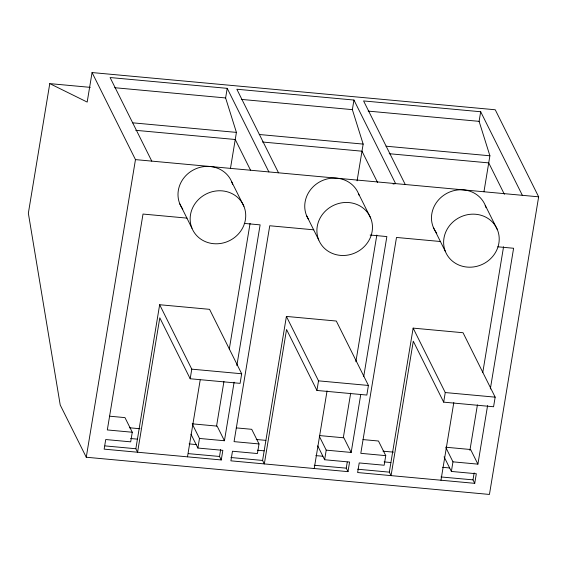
<?xml version="1.0" encoding="UTF-8"?>
<svg xmlns="http://www.w3.org/2000/svg" width="567" height="567" viewBox="0 0 567 567"><rect width="100%" height="100%" fill="white"/><g stroke="black" fill="none" stroke-linecap="round" stroke-linejoin="round"><path stroke-width="0.85" d="M49.776 83.618L28.35 213.235L60.222 405.001L86.262 457.236L489.441 494.445L538.65 196.82L495.246 109.764L92.067 72.555L87.183 102.074L49.776 83.618L90.273 87.361M86.262 457.236L135.47 159.611L92.067 72.555M109.495 416.185L124.981 417.617L132.274 432.238L130.686 441.842L105.731 439.538L104.144 449.142L221.258 459.95L222.845 450.347L197.89 448.043L190.966 434.159M135.846 448.745L159.653 304.727L209.563 309.334L241.677 373.759L240.089 383.356L190.186 378.756L159.802 317.811L137.583 452.225L135.846 448.745L105.051 445.903M230.486 168.286L236.418 132.394L225.616 97.949L227.204 88.346L110.097 77.537L151.765 161.113M190.186 378.756L191.774 369.152L159.653 304.727M187.486 456.832L200.186 380.025M197.89 448.043L199.478 438.447L192.567 424.591M216.566 426.065L223.937 381.506M229.281 349.173L250.082 223.348M221.258 459.95L219.521 456.463L220.676 449.482M199.478 438.447L224.433 440.743L234.114 382.186M236.857 365.58L260.118 224.865L244.271 223.405M236.233 427.887L251.72 429.311L259.013 443.94L257.425 453.536L232.477 451.24L230.889 460.836L347.996 471.645L349.584 462.041L324.629 459.745L317.711 445.86M262.585 460.439L286.399 316.429L336.302 321.035L368.422 385.454L366.835 395.057L316.932 390.45L286.548 329.512L264.321 463.926L262.585 460.439L230.911 457.519M357.082 180.852L363.156 144.089L352.362 109.644L353.95 100.047L236.836 89.239L278.503 172.807M316.932 390.45L318.519 380.847L286.399 316.429M314.224 468.526L327.067 390.847M324.629 459.745L326.216 450.141L319.313 436.285M343.311 437.759L350.675 393.2M355.878 361.746L376.828 235.05M347.996 471.645L346.26 468.165L347.266 462.055M326.216 450.141L351.171 452.445L360.704 394.76M363.745 376.403L386.864 236.567L370.131 235.022M362.972 439.581L378.465 441.013L385.751 455.634L384.164 465.238L359.216 462.934L357.628 472.538L474.735 483.339L476.323 473.743L451.375 471.439L444.081 456.811M389.323 472.141L413.137 328.123L463.041 332.73L495.161 397.155L493.573 406.752L443.67 402.145L413.286 341.206L391.06 475.621L389.323 472.141L357.649 469.214M483.963 191.681L489.902 155.783L479.101 121.345L480.688 111.742L363.582 100.933L405.249 184.509M443.67 402.145L445.258 392.548L413.137 328.123M440.97 480.228L453.813 402.549M451.375 471.439L452.962 461.836L446.052 447.98M469.908 450.333L477.421 404.895M482.765 372.569L503.567 246.744M474.735 483.339L472.998 479.859L474.154 472.878M452.962 461.836L477.91 464.139L487.592 405.582M490.335 388.976L513.603 248.261L497.755 246.801M393.073 183.999L395.617 183.616L353.95 100.047M188.379 453.643L219.521 456.463M314.253 465.266L346.26 468.165M440.991 476.96L472.998 479.859M114.676 87.708L225.616 97.949M241.414 99.402L352.362 109.644M368.153 111.104L479.101 121.345M132.515 122.805L236.418 132.394M259.261 134.499L363.156 144.089M385.999 146.194L489.902 155.783M135.747 130.318L235.241 139.496L250.501 170.107M262.486 142.012L361.987 151.198L377.636 182.588M389.224 153.714L488.726 162.892L504.375 194.29M135.47 159.611L538.65 196.82M187.039 218.125L143.012 214.057L107.319 429.942L132.274 432.238M313.778 229.819L269.75 225.758L234.065 441.636L259.013 443.94M440.516 241.514L396.496 237.453L360.803 453.331L385.751 455.634M191.774 369.152L241.677 373.759M318.519 380.847L368.422 385.454M445.258 392.548L495.161 397.155M192.185 423.818L217.14 426.122L224.433 440.743M319.788 435.598L343.878 437.816L351.171 452.445M445.669 447.214L470.617 449.518L477.91 464.139M129.503 427.78L139.978 428.744M256.241 439.475L265.845 440.361M382.987 451.176L393.455 452.14M130.644 438.518L137.434 439.142M189.102 443.911L196.154 444.563M257.39 450.212L264.172 450.843M315.84 455.606L322.892 456.258M384.128 461.914L390.911 462.537M442.579 467.307L449.638 467.959M480.688 111.742L522.356 195.317M485.224 205.289L497.379 229.67A28.201 26.089 -26.5 0 1 467.059 267.078A28.201 26.089 -26.5 0 1 449.837 225.276A28.201 26.089 -26.5 0 1 497.379 229.67M433.316 227.303L445.471 251.684M358.486 193.595L370.634 217.969A28.201 26.089 -26.5 0 1 340.32 255.377A28.201 26.089 -26.5 0 1 323.098 213.582A28.201 26.089 -26.5 0 1 370.634 217.969M306.577 215.609L318.732 239.983M227.204 88.346L268.878 171.921M231.74 181.894L243.895 206.275A28.201 26.089 -26.5 0 1 213.575 243.682A28.201 26.089 -26.5 0 1 196.352 201.887A28.201 26.089 -26.5 0 1 243.895 206.275M179.838 203.914L191.986 228.288M308.547 219.394A28.201 26.089 -26.5 0 1 321.319 181.043A28.201 26.089 -26.5 0 1 359.074 195.19M436.774 233.179A28.201 26.089 -26.5 0 1 447.235 193.149A28.201 26.089 -26.5 0 1 486.068 207.706M182.772 209.11A28.201 26.089 -26.5 0 1 194.162 169.547A28.201 26.089 -26.5 0 1 232.59 184.31"/></g></svg>
